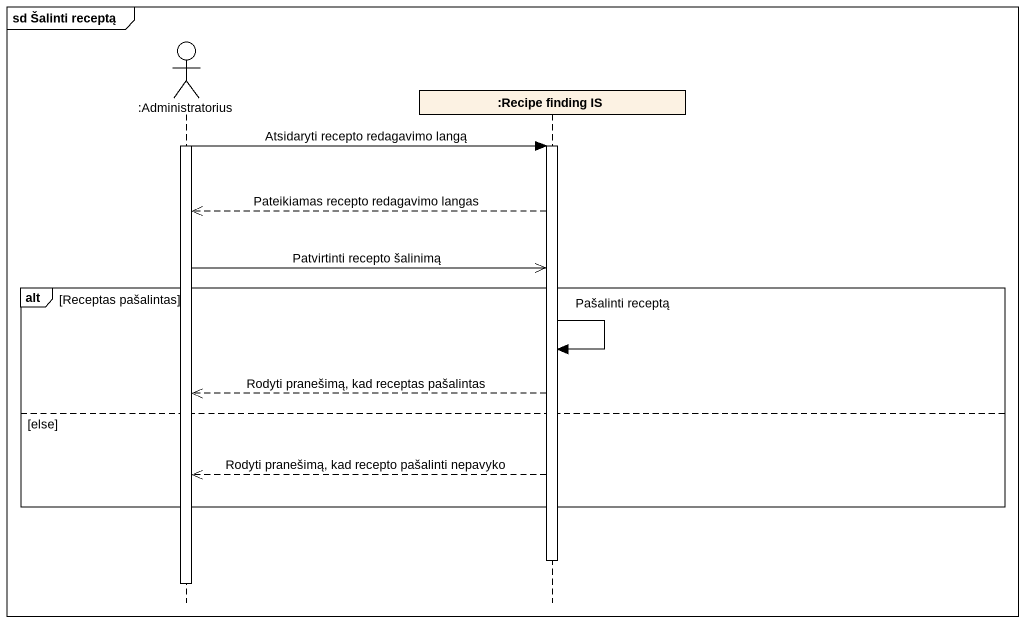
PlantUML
@startuml
mainframe sd Šalinti receptą
hide footbox
actor ":Administratorius" as Administratorius
participant ":Recipe finding IS" as Recipe_finding_IS

activate Administratorius
Administratorius -> Recipe_finding_IS : Atsidaryti recepto redagavimo langą
activate Recipe_finding_IS
Recipe_finding_IS -->> Administratorius : Pateikiamas recepto redagavimo langas
Administratorius ->> Recipe_finding_IS : Patvirtinti recepto šalinimą
alt Receptas pašalintas
  Recipe_finding_IS -> Recipe_finding_IS : Pašalinti receptą
  Recipe_finding_IS -->> Administratorius : Rodyti pranešimą, kad receptas pašalintas
else else
  Recipe_finding_IS -->> Administratorius : Rodyti pranešimą, kad recepto pašalinti nepavyko
end
deactivate Recipe_finding_IS
deactivate Administratorius
@enduml
